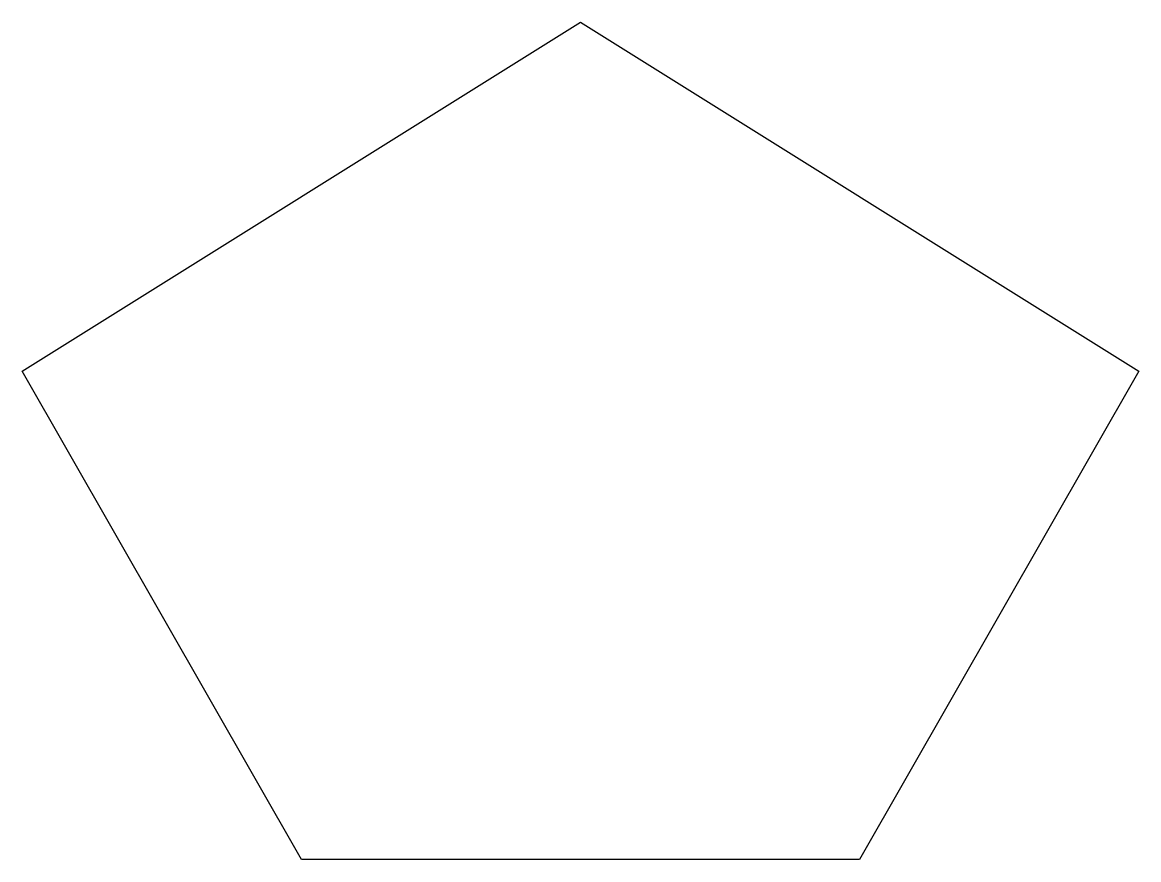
# Model space of a CAD drawing. Header units: millimetres. Extents: x 580.2 to 660.2, y 311.8 to 371.8.
import ezdxf

# ---------------------------------------------------------------- set-up
doc = ezdxf.new("R2010")
doc.units = ezdxf.units.MM
doc.header["$MEASUREMENT"] = 0

msp = doc.modelspace()

# ---------------------------------------------------------------- linework, layer by layer
msp.add_lwpolyline([(620.243, 371.842), (660.243, 346.842), (640.243, 311.842), (600.243, 311.842), (580.243, 346.842)], close=True)

doc.saveas('drawing.dxf')
